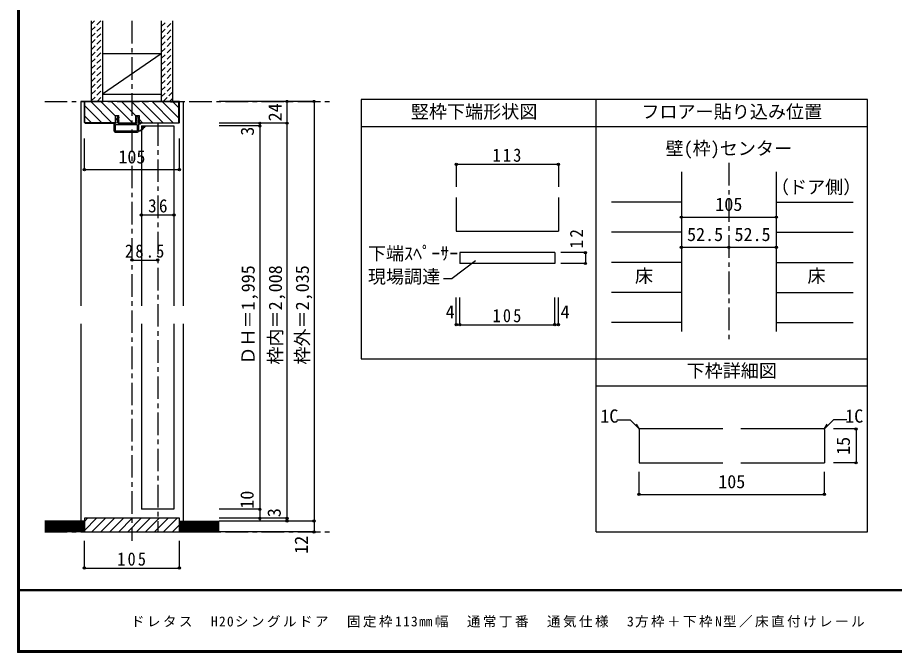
# Model space of a CAD drawing. Units: millimetres at full size, sheet at 1:5, with parts at other scales. Extents: x -973 to 977, y -718 to 696.
# Drawn here: x -973 to -3, y -701 to 1 of the extents above; entities that cross this region are included whole.
import ezdxf
from ezdxf.enums import TextEntityAlignment as Align

# ---------------------------------------------------------------- set-up
doc = ezdxf.new("R2010")
doc.units = ezdxf.units.MM
doc.header["$LTSCALE"] = 5
doc.header["$PDMODE"] = 32
doc.header["$PDSIZE"] = 2.5
doc.linetypes.add('CHAIN1', pattern=[8, 5, -1, 1, -1])
doc.linetypes.add('DASHED1', pattern=[1.8, 1.2, -0.6])
for name, color, linetype in [('0-0_補助線', 7, 'Continuous'), ('0-1_通り芯', 4, 'CHAIN1'), ('0-3_仕上げ', 7, 'Continuous'), ('0-4_枠', 3, 'Continuous'), ('0-6_扉', 6, 'Continuous'), ('0-A_文字', 3, 'Continuous'), ('0-B_寸法', 7, 'Continuous'), ('0-C_ハッチ', 4, 'DASHED1'), ('1-4_枠', 3, 'Continuous'), ('1-B_寸法', 4, 'Continuous'), ('F-1_枠', 6, 'Continuous'), ('F-A_文字', 7, 'Continuous')]:
    doc.layers.add(name, color=color, linetype=linetype)
doc.styles.add('ＭＳ ゴシック', font='')
doc.styles.get('ＭＳ ゴシック').set_extended_font_data('MS Gothic')

# ---------------------------------------------------------------- blocks, each defined once
blk = doc.blocks.new('2')
at = {"layer": '0-0_補助線'}
for p, q in [((-9.846, -9.622), (-9.846, 15.078)), ((-8.846, 16.078), (0.354, 16.078)), ((-8.846, 15.878), (0.637, 15.878)), ((-8.446, 14.378), (-8.446, -8.922)), ((-8.146, 14.678), (-1.546, 14.678)), ((-1.246, 14.378), (-1.246, -8.922)), ((0.154, 11.653), (2.154, 11.653)), ((0.154, 11.653), (0.154, -8.497)), ((2.154, 10.953), (2.154, 11.653)), ((3.154, 11.653), (2.512, 10.83)), ((3.154, 11.653), (6.154, 11.653)), ((4.154, 13.753), (4.154, 13.053)), ((5.154, 13.053), (4.512, 13.876)), ((7.154, 13.053), (5.154, 13.053)), ((6.154, 10.953), (6.154, 11.653)), ((7.558, 12.258), (6.516, 10.835)), ((-1.546, -9.222), (-8.146, -9.222)), ((0.154, -8.497), (2.154, -8.497)), ((2.154, -7.797), (2.154, -8.497)), ((3.154, -8.497), (2.512, -7.674)), ((3.154, -8.497), (6.154, -8.497)), ((6.154, -7.797), (6.154, -8.497)), ((7.558, -9.101), (6.516, -7.679)), ((-1.48, -10.622), (-8.846, -10.622)), ((-1.189, -10.85), (-0.732, -12.694)), ((0.354, -12.922), (-0.441, -12.922)), ((4.154, -9.897), (0.154, -9.897)), ((0.154, -9.897), (0.154, -10.622)), ((0.154, -10.622), (0.645, -12.548)), ((4.154, -10.597), (4.154, -9.897)), ((5.154, -9.897), (4.512, -10.72)), ((7.154, -9.897), (5.154, -9.897))]:
    blk.add_line(p, q, dxfattribs=at)
for points in [[(-9.646, 15.078), (-9.646, -9.622), (-9.846, -9.622)], [(4.154, 13.053), (0.154, 13.053), (0.649, 15.723)]]:
    blk.add_lwpolyline(points, dxfattribs=at)
for centre, radius, start, end in [((-8.846, 15.078), 1, 90, 180), ((-8.846, 15.078), 0.8, 90, 180), ((-8.146, 14.378), 0.3, 90, 180), ((-1.546, 14.378), 0.3, 0, 90), ((0.354, 15.778), 0.3, 349.49875, 90), ((2.354, 10.953), 0.2, 180, 322.03043), ((4.354, 13.753), 0.2, 37.96957, 180), ((6.354, 10.953), 0.2, 180, 323.78053), ((7.154, 12.553), 0.5, 323.78053, 90), ((-8.846, -9.622), 1, 180, 270), ((-8.146, -8.922), 0.3, 180, 270), ((-1.546, -8.922), 0.3, 270, 0), ((2.354, -7.797), 0.2, 37.96957, 180), ((6.354, -7.797), 0.2, 36.21947, 180), ((7.154, -9.397), 0.5, 270, 36.21947), ((-2.846, -10.72), 6, 179.06153, 259.29815), ((-2.846, -10.72), 5.3, 178.93757, 259.29815), ((-3.896, -16.272), 0.35, 259.29815, 79.29815), ((-1.48, -10.922), 0.3, 13.9282, 90), ((-0.441, -12.622), 0.3, 193.9282, 270), ((0.354, -12.622), 0.3, 270, 14.29438), ((4.354, -10.597), 0.2, 180, 322.03043)]:
    blk.add_arc(centre, radius, start, end, dxfattribs=at)
blk.add_point((-3.896, -16.622), dxfattribs=at)

msp = doc.modelspace()

# ---------------------------------------------------------------- linework, layer by layer
at = {"layer": '0-0_補助線', "color": 3}
msp.add_line((-375.162, -197.826), (-375.162, -234.786), dxfattribs=at)
at = {"layer": '0-0_補助線'}
for p, q in [((-484.162, -258.695), (-484.162, -270.695)), ((-379.162, -258.695), (-484.162, -258.695)), ((-379.162, -258.695), (-379.162, -270.695)), ((-466.676, -267.9), (-492.476, -287.249)), ((-379.162, -270.695), (-484.162, -270.695)), ((-502.32, -287.249), (-492.476, -287.249))]:
    msp.add_line(p, q, dxfattribs=at)
at = {"layer": '0-0_補助線', "color": 4}
for p, q in [((-345.272, -258.695), (-372.354, -258.695)), ((-345.272, -258.695), (-345.272, -270.695)), ((-345.272, -270.695), (-372.354, -270.695))]:
    msp.add_line(p, q, dxfattribs=at)
at = {"layer": '0-0_補助線', "color": 3}
msp.add_lwpolyline([(-488.162, -197.826), (-488.162, -234.786), (-375.162, -234.786)], dxfattribs=at)
at = {"layer": '0-0_補助線'}
for p in [(-345.272, -258.695), (-345.272, -270.695)]:
    msp.add_point(p, dxfattribs=at)
at = {"layer": '0-1_通り芯'}
for p, q in [((-846.833, -2.5), (-846.833, -577.5)), ((-943.333, -91.5), (-626.333, -91.5)), ((-818.333, -115.5), (-818.333, -567.5)), ((-186.591, -159.5), (-186.591, -356.007)), ((-943.333, -567.5), (-626.333, -567.5))]:
    msp.add_line(p, q, dxfattribs=at)
at = {"layer": '0-3_仕上げ', "color": 2}
for p, q in [((-891.833, -2.5), (-891.833, -91.5)), ((-879.333, -2.5), (-879.333, -91.5)), ((-814.333, -2.5), (-814.333, -91.5)), ((-801.833, -2.5), (-801.833, -91.5)), ((-899.333, -555.5), (-943.333, -555.5)), ((-899.333, -567.5), (-899.333, -555.5)), ((-794.333, -567.5), (-794.333, -555.5)), ((-794.333, -555.5), (-750.333, -555.5)), ((-899.333, -567.5), (-943.333, -567.5)), ((-794.333, -567.5), (-750.333, -567.5))]:
    msp.add_line(p, q, dxfattribs=at)
at = {"layer": '0-3_仕上げ'}
for p, q in [((-879.333, -83.234), (-814.333, -38.5)), ((-899.333, -557), (-943.333, -557)), ((-899.333, -558.5), (-943.333, -558.5)), ((-899.333, -560), (-943.333, -560)), ((-899.333, -561.5), (-943.333, -561.5)), ((-794.333, -557), (-750.333, -557)), ((-794.333, -558.5), (-750.333, -558.5)), ((-794.333, -560), (-750.333, -560)), ((-794.333, -561.5), (-750.333, -561.5)), ((-899.333, -563), (-943.333, -563)), ((-899.333, -564.5), (-943.333, -564.5)), ((-899.333, -566), (-943.333, -566)), ((-794.333, -563), (-750.333, -563)), ((-794.333, -564.5), (-750.333, -564.5)), ((-794.333, -566), (-750.333, -566))]:
    msp.add_line(p, q, dxfattribs=at)
at = {"layer": '0-3_仕上げ', "color": 3}
for p, q in [((-879.333, -38.5), (-814.333, -38.5)), ((-879.333, -83.5), (-814.333, -83.5))]:
    msp.add_line(p, q, dxfattribs=at)
at = {"layer": '0-3_仕上げ', "color": 4}
for p, q in [((-239.091, -202.801), (-316.3, -202.801)), ((-134.091, -202.801), (-49.28, -202.801)), ((-239.091, -236.103), (-316.3, -236.103)), ((-134.091, -236.103), (-49.28, -236.103)), ((-239.091, -269.404), (-316.3, -269.404)), ((-134.091, -269.404), (-49.28, -269.404)), ((-239.091, -302.706), (-316.3, -302.706)), ((-134.091, -302.706), (-49.28, -302.706)), ((-239.091, -336.007), (-316.3, -336.007)), ((-134.091, -336.007), (-49.28, -336.007))]:
    msp.add_line(p, q, dxfattribs=at)
at = {"layer": '0-4_枠', "color": 4}
for p, q in [((-899.333, -91.5), (-903.333, -91.5)), ((-903.333, -91.5), (-903.333, -317.5)), ((-794.333, -91.5), (-790.333, -91.5)), ((-790.333, -91.5), (-790.333, -317.5)), ((-903.333, -337.5), (-903.333, -555.5)), ((-790.333, -337.5), (-790.333, -555.5))]:
    msp.add_line(p, q, dxfattribs=at)
at = {"layer": '0-4_枠'}
for p, q in [((-794.333, -91.5), (-899.333, -91.5)), ((-898.833, -114.586), (-898.833, -92)), ((-889.333, -92), (-898.833, -92)), ((-889.333, -91.5), (-889.333, -92)), ((-804.333, -92), (-804.333, -91.5)), ((-804.333, -92), (-794.833, -92)), ((-794.833, -114.586), (-794.833, -92)), ((-898.419, -115), (-898.833, -114.586)), ((-898.626, -115.5), (-864.833, -115.5)), ((-864.833, -115), (-898.419, -115)), ((-864.833, -107), (-861.133, -107)), ((-864.833, -115.5), (-864.833, -107)), ((-861.133, -115.5), (-861.133, -107)), ((-861.133, -115), (-842.533, -115)), ((-861.133, -115.5), (-842.533, -115.5)), ((-842.533, -115.5), (-842.533, -107)), ((-838.833, -115), (-795.248, -115)), ((-795.04, -115.5), (-838.833, -115.5)), ((-795.248, -115), (-794.833, -114.586)), ((-239.091, -169.5), (-239.091, -346.007)), ((-134.091, -169.5), (-134.091, -346.007)), ((-899.333, -552.5), (-899.333, -567.5)), ((-794.333, -552.5), (-899.333, -552.5)), ((-794.333, -567.5), (-794.333, -552.5)), ((-899.333, -567.5), (-794.333, -567.5))]:
    msp.add_line(p, q, dxfattribs=at)
for points in [[(-898.626, -115.5), (-899.333, -114.793), (-899.333, -91.5)], [(-795.04, -115.5), (-794.333, -114.793), (-794.333, -91.5)], [(-842.533, -107), (-838.833, -107), (-838.833, -115.5)]]:
    msp.add_lwpolyline(points, dxfattribs=at)
at = {"layer": '0-6_扉'}
for p, q in [((-836.333, -118.5), (-800.333, -118.5)), ((-836.333, -118.5), (-836.333, -317.5)), ((-800.333, -118.5), (-800.333, -317.5)), ((-836.333, -337.5), (-836.333, -542.5)), ((-800.333, -337.5), (-800.333, -542.5)), ((-800.333, -542.5), (-836.333, -542.5))]:
    msp.add_line(p, q, dxfattribs=at)
at = {"layer": '0-A_文字'}
for p, q in [((-593.347, -89.5), (-593.347, -376.007)), ((-333.347, -89.5), (-593.347, -89.5)), ((-33.347, -89.5), (-333.347, -89.5)), ((-333.347, -376.007), (-333.347, -89.5)), ((-33.347, -567.5), (-33.347, -89.5)), ((-333.347, -119.5), (-593.347, -119.5)), ((-33.347, -119.5), (-333.347, -119.5)), ((-333.347, -567.5), (-333.347, -376.007)), ((-333.347, -406.007), (-33.347, -406.007)), ((-333.347, -567.5), (-33.347, -567.5))]:
    msp.add_line(p, q, dxfattribs=at)
msp.add_lwpolyline([(-593.347, -376.007), (-333.347, -376.007), (-33.347, -376.007)], dxfattribs=at)
at = {"layer": '0-B_寸法', "color": 4}
for p, q in [((-645.333, -91.5), (-750.333, -91.5)), ((-675.333, -91.5), (-675.333, -555.5)), ((-645.333, -91.5), (-645.333, -567.5)), ((-675.333, -115.5), (-750.333, -115.5)), ((-705.333, -115.5), (-705.333, -555.5)), ((-705.333, -118.5), (-750.333, -118.5)), ((-899.333, -166.922), (-899.333, -132.4)), ((-488.162, -160.894), (-375.162, -160.894)), ((-488.162, -160.894), (-488.162, -185.894)), ((-375.162, -160.894), (-375.162, -185.894)), ((-836.333, -216.922), (-800.333, -216.922)), ((-239.091, -219.452), (-134.091, -219.452)), ((-239.091, -252.753), (-134.091, -252.753)), ((-846.833, -266.922), (-818.333, -266.922)), ((-488.162, -338.343), (-488.162, -308.335)), ((-484.162, -338.343), (-484.162, -308.335)), ((-379.162, -338.343), (-379.162, -308.335)), ((-375.162, -338.343), (-375.162, -308.335)), ((-488.162, -338.343), (-484.162, -338.343)), ((-484.162, -338.343), (-379.162, -338.343)), ((-379.162, -338.343), (-375.162, -338.343)), ((-705.333, -542.5), (-750.333, -542.5)), ((-675.333, -552.5), (-750.333, -552.5)), ((-645.333, -555.5), (-750.333, -555.5)), ((-645.333, -567.5), (-750.333, -567.5)), ((-899.333, -607.5), (-899.333, -577.5)), ((-794.333, -607.5), (-794.333, -577.5)), ((-899.333, -607.5), (-794.333, -607.5))]:
    msp.add_line(p, q, dxfattribs=at)
msp.add_lwpolyline([(-899.333, -166.922), (-794.333, -166.922), (-794.333, -132.4)], dxfattribs=at)
at = {"layer": '0-B_寸法'}
for p in [(-675.333, -91.5), (-645.333, -91.5), (-705.333, -115.5), (-675.333, -115.5), (-705.333, -118.5), (-488.162, -160.894), (-375.162, -160.894), (-899.333, -166.922), (-794.333, -166.922), (-836.333, -216.922), (-800.333, -216.922), (-239.091, -219.452), (-134.091, -219.452), (-239.091, -252.753), (-186.591, -252.753), (-134.091, -252.753), (-846.833, -266.922), (-818.333, -266.922), (-488.162, -338.343), (-484.162, -338.343), (-379.162, -338.343), (-375.162, -338.343), (-705.333, -542.5), (-705.333, -552.5), (-675.333, -552.5), (-675.333, -555.5), (-645.333, -555.5), (-645.333, -567.5), (-899.333, -607.5), (-794.333, -607.5)]:
    msp.add_point(p, dxfattribs=at)
at = {"layer": '0-C_ハッチ'}
for p, q in [((-891.833, -6.04), (-888.293, -2.5)), ((-891.833, -13.111), (-881.222, -2.5)), ((-891.833, -20.182), (-879.333, -7.682)), ((-814.333, -8.748), (-808.085, -2.5)), ((-814.333, -15.819), (-801.833, -3.319)), ((-891.833, -27.253), (-879.333, -14.753)), ((-814.333, -22.89), (-801.833, -10.39)), ((-814.333, -29.961), (-801.833, -17.461)), ((-891.833, -34.324), (-879.333, -21.824)), ((-891.833, -41.395), (-879.333, -28.895)), ((-814.333, -37.032), (-801.833, -24.532)), ((-891.833, -48.466), (-879.333, -35.966)), ((-814.333, -44.103), (-801.833, -31.603)), ((-814.333, -51.174), (-801.833, -38.674)), ((-891.833, -55.537), (-879.333, -43.037)), ((-814.333, -58.246), (-801.833, -45.746)), ((-891.833, -62.608), (-879.333, -50.108)), ((-891.833, -69.68), (-879.333, -57.18)), ((-814.333, -65.317), (-801.833, -52.817)), ((-891.833, -76.751), (-879.333, -64.251)), ((-814.333, -72.388), (-801.833, -59.888)), ((-814.333, -79.459), (-801.833, -66.959)), ((-891.512, -83.5), (-879.333, -71.322)), ((-814.333, -86.53), (-801.833, -74.03)), ((-891.833, -90.893), (-879.333, -78.393)), ((-885.37, -91.5), (-879.333, -85.464)), ((-812.232, -91.5), (-801.833, -81.101)), ((-805.161, -91.5), (-801.833, -88.172))]:
    msp.add_line(p, q, dxfattribs=at)
at = {"layer": '0-C_ハッチ', "linetype": 'Continuous'}
for p, q in [((-898.833, -96.412), (-880.245, -115)), ((-891.931, -92), (-868.931, -115)), ((-881.117, -91.5), (-864.833, -107.784)), ((-869.804, -91.5), (-846.304, -115)), ((-858.49, -91.5), (-842.533, -107.457)), ((-847.176, -91.5), (-823.676, -115)), ((-835.863, -91.5), (-812.363, -115)), ((-824.549, -91.5), (-801.049, -115)), ((-813.235, -91.5), (-794.833, -109.902)), ((-801.422, -92), (-794.833, -98.588)), ((-898.833, -107.725), (-891.558, -115)), ((-838.833, -111.157), (-834.99, -115)), ((-899.333, -555.95), (-895.883, -552.5)), ((-899.333, -565.85), (-885.984, -552.5)), ((-891.084, -567.5), (-876.084, -552.5)), ((-881.185, -567.5), (-866.185, -552.5)), ((-871.285, -567.5), (-856.285, -552.5)), ((-861.386, -567.5), (-846.386, -552.5)), ((-851.486, -567.5), (-836.486, -552.5)), ((-841.587, -567.5), (-826.587, -552.5)), ((-831.687, -567.5), (-816.687, -552.5)), ((-821.788, -567.5), (-806.788, -552.5)), ((-811.888, -567.5), (-796.888, -552.5)), ((-801.989, -567.5), (-794.333, -559.845))]:
    msp.add_line(p, q, dxfattribs=at)
at = {"layer": '1-4_枠'}
for p, q in [((-285.14, -453.601), (-285.847, -454.308)), ((-285.847, -454.308), (-285.847, -491.101)), ((-193.347, -453.601), (-285.14, -453.601)), ((-81.554, -453.601), (-173.347, -453.601)), ((-81.554, -453.601), (-80.847, -454.308)), ((-80.847, -454.308), (-80.847, -491.101)), ((-285.847, -491.101), (-193.347, -491.101)), ((-173.347, -491.101), (-80.847, -491.101))]:
    msp.add_line(p, q, dxfattribs=at)
at = {"layer": '1-B_寸法'}
for p, q in [((-310.653, -443.601), (-295.847, -443.601)), ((-285.493, -453.955), (-295.847, -443.601)), ((-81.201, -453.955), (-70.847, -443.601)), ((-56.041, -443.601), (-70.847, -443.601)), ((-285.493, -453.955), (-288.765, -448.287)), ((-81.201, -453.955), (-77.929, -448.287)), ((-45.847, -453.601), (-70.847, -453.601)), ((-45.847, -453.601), (-45.847, -491.101)), ((-45.847, -491.101), (-70.847, -491.101)), ((-285.847, -526.101), (-285.847, -501.101)), ((-80.847, -526.101), (-80.847, -501.101)), ((-285.847, -526.101), (-80.847, -526.101))]:
    msp.add_line(p, q, dxfattribs=at)
at = {"layer": '1-B_寸法', "color": 7}
for p in [(-45.847, -453.601), (-45.847, -491.101), (-285.847, -526.101), (-80.847, -526.101)]:
    msp.add_point(p, dxfattribs=at)
at = {"layer": 'F-1_枠'}
for p, q in [((-973.347, 695.833), (-973.347, -700.833)), ((-972.514, 695.833), (-972.514, -700.833)), ((-971.68, 695.833), (-971.68, -700.833)), ((976.653, -631.667), (-973.347, -631.667)), ((976.653, -632.5), (-973.347, -632.5)), ((976.653, -699.167), (-973.347, -699.167)), ((976.653, -700), (-973.347, -700)), ((976.653, -700.833), (-973.347, -700.833))]:
    msp.add_line(p, q, dxfattribs=at)

# ---------------------------------------------------------------- block references
at = {"layer": '0-0_補助線', "rotation": 90}
msp.add_blockref('2', (-850.255, -115.654), dxfattribs=at)

# ---------------------------------------------------------------- texts
at = {"layer": '0-0_補助線', "style": 'ＭＳ ゴシック'}
for s, p in [('下端ｽﾍﾟｰｻｰ', (-585.848, -271.298)), ('現場調達', (-585.848, -296.893))]:
    msp.add_text(s, height=14.66, dxfattribs=at).set_placement(p, align=Align.BOTTOM_LEFT)
at = {"layer": '0-0_補助線', "insert": (-347.772, -254.122), "char_height": 14.66, "attachment_point": 7, "rotation": 90, "style": 'ＭＳ ゴシック'}
msp.add_mtext('\\T1.27;\\W0.95;12', dxfattribs=at)
at = {"layer": '0-A_文字', "color": 7, "style": 'ＭＳ ゴシック'}
for s, p in [('竪枠下端形状図', (-538.347, -114.5)), ('フロアー貼り込み位置', (-283.347, -114.5)), ('壁(枠)センター', (-256.591, -155.091)), ('（ドア側）', (-140.046, -197.835)), ('床', (-290.426, -296.055)), ('床', (-99.639, -296.055)), ('下枠詳細図', (-233.347, -401.007))]:
    msp.add_text(s, height=14.66, dxfattribs=at).set_placement(p, align=Align.BOTTOM_LEFT)
at = {"layer": '0-B_寸法', "style": 'ＭＳ ゴシック'}
for s, p in [('24', (-676.823, -113.5)), ('3', (-707.496, -129.385)), ('ＤＨ＝1,995', (-706.652, -382.5)), ('枠内＝2,008', (-676.498, -382.5)), ('枠外＝2,035', (-646.676, -382.5)), ('10', (-707.833, -541.875)), ('3', (-677.833, -551.25)), ('12', (-647.833, -591.769))]:
    msp.add_text(s, height=14.66, rotation=90, dxfattribs=at).set_placement(p, align=Align.BOTTOM_LEFT)
for s, p in [('105', (-861.833, -164.422)), ('105', (-201.591, -216.952)), ('52.5', (-232.841, -250.253)), ('52.5', (-180.341, -250.253)), ('4', (-499.801, -335.843)), ('4', (-372.677, -335.843))]:
    msp.add_text(s, height=14.66, dxfattribs=at).set_placement(p, align=Align.BOTTOM_LEFT)
at = {"layer": '0-B_寸法', "char_height": 14.66, "attachment_point": 7, "style": 'ＭＳ ゴシック'}
for s, insert in [('\\T1.27;\\W0.9;113', (-447.912, -158.394)), ('\\T1.27;\\W0.95;36', (-828.958, -214.422)), ('\\T1.28;\\W0.9;28.5', (-854.458, -264.422)), ('\\T1.27;\\W0.9;105', (-447.912, -335.843)), ('\\T1.27;\\W0.9;105', (-863.083, -605))]:
    msp.add_mtext(s, dxfattribs=dict(at, insert=insert))
at = {"layer": '1-B_寸法', "color": 7, "style": 'ＭＳ ゴシック'}
for s, p in [('1C', (-328.778, -451.101)), ('1C', (-57.916, -451.101)), ('105', (-198.347, -523.601))]:
    msp.add_text(s, height=14.66, dxfattribs=at).set_placement(p, align=Align.BOTTOM_LEFT)
msp.add_text('15', height=14.66, rotation=90, dxfattribs=at).set_placement((-48.347, -482.351), align=Align.BOTTOM_LEFT)
at = {"layer": 'F-A_文字', "insert": (-847.938, -673.333), "char_height": 11, "attachment_point": 7, "style": 'ＭＳ ゴシック'}
msp.add_mtext('\\T1.18;ドレタス\u3000H20シングルドア\u3000固定枠113㎜幅\u3000通常丁番\u3000通気仕様\u30003方枠＋下枠N型／床直付けレール', dxfattribs=at)

doc.saveas('drawing.dxf')
